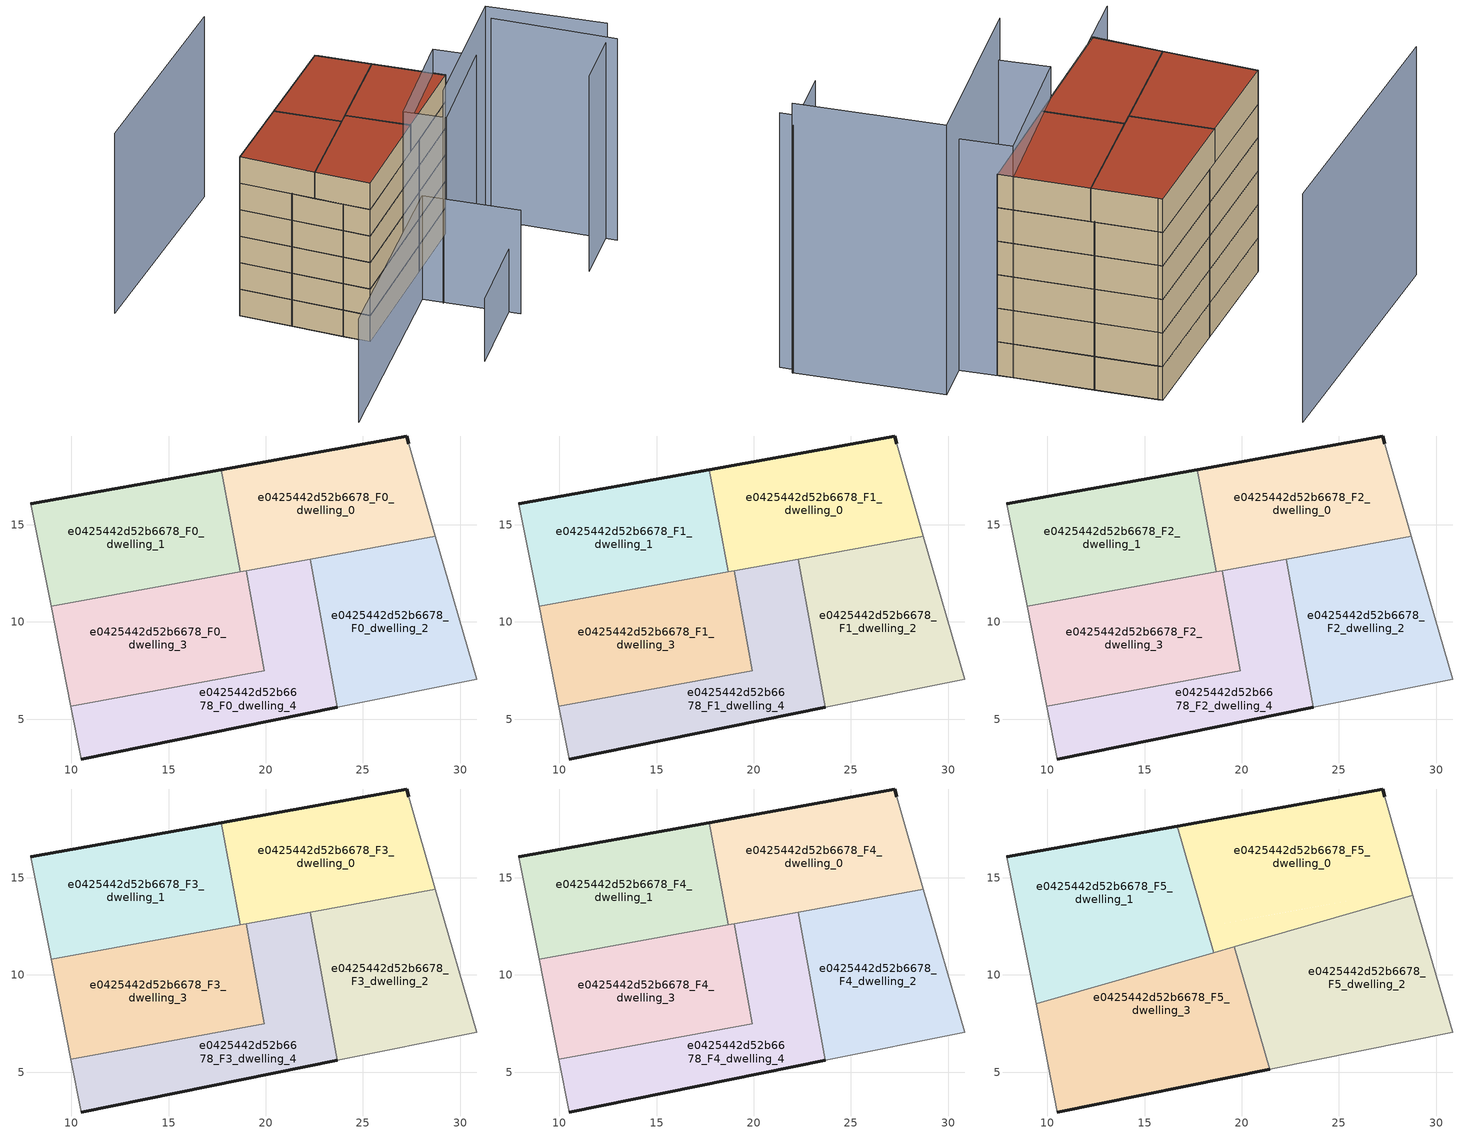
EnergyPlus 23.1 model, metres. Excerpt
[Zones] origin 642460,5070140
e0425442d52b6678_F0_dwelling_0
 floor ground (EU_floor_Construction): 28.72,14.39 27.34,19.16 27.24,19.56 17.72,17.83 18.68,12.57 z0
 wall outside (EU_wall_Construction): 17.72,17.83 27.24,19.56 27.34,19.16 z0:3
 wall to e0425442d52b6678_F0_dwelling_1 (EU_wall_Construction): 18.68,12.57 17.72,17.83 z0:3
 wall adiabatic (EU_wall_Construction): 27.34,19.16 28.72,14.39 z0:3
 wall to e0425442d52b6678_F0_dwelling_2 (EU_wall_Construction): 28.72,14.39 22.3,13.23 z0:3
 wall to e0425442d52b6678_F0_dwelling_4 (EU_wall_Construction): 22.3,13.23 18.99,12.63 z0:3
 wall to e0425442d52b6678_F0_dwelling_3 (EU_wall_Construction): 18.99,12.63 18.68,12.57 z0:3
e0425442d52b6678_F0_dwelling_1
 floor ground (EU_floor_Construction): 18.68,12.57 17.72,17.83 7.93,16.06 8.97,10.8 z0
 wall outside (EU_wall_Construction): 7.93,16.06 17.72,17.83 z0:3
 wall adiabatic (EU_wall_Construction): 8.97,10.8 7.93,16.06 z0:3
 wall to e0425442d52b6678_F0_dwelling_3 (EU_wall_Construction): 18.68,12.57 8.97,10.8 z0:3
e0425442d52b6678_F0_dwelling_2
 floor ground (EU_floor_Construction): 30.84,7.05 28.72,14.39 22.3,13.23 23.68,5.61 z0
 wall adiabatic (EU_wall_Construction): 28.72,14.39 30.84,7.05 23.68,5.61 z0:3
 wall to e0425442d52b6678_F0_dwelling_4 (EU_wall_Construction): 23.68,5.61 22.3,13.23 z0:3
e0425442d52b6678_F0_dwelling_3
 floor ground (EU_floor_Construction): 19.93,7.48 18.99,12.63 8.97,10.8 9.98,5.67 z0
 wall to e0425442d52b6678_F0_dwelling_4 (EU_wall_Construction): 18.99,12.63 19.93,7.48 9.98,5.67 z0:3
 wall adiabatic (EU_wall_Construction): 9.98,5.67 8.97,10.8 z0:3
e0425442d52b6678_F0_dwelling_4
 floor ground (EU_floor_Construction): 23.68,5.61 22.3,13.23 18.99,12.63 19.93,7.48 9.98,5.67 10.52,2.95 z0
 wall outside (EU_wall_Construction): 23.68,5.61 10.52,2.95 z0:3
 wall adiabatic (EU_wall_Construction): 10.52,2.95 9.98,5.67 z0:3
e0425442d52b6678_F1_dwelling_0
 floor to e0425442d52b6678_F0_dwelling_0 (EU_floor_Construction): 28.72,14.39 27.34,19.16 27.24,19.56 17.72,17.83 18.68,12.57 z3
 wall outside (EU_wall_Construction): 17.72,17.83 27.24,19.56 27.34,19.16 z3:6
 wall to e0425442d52b6678_F1_dwelling_1 (EU_wall_Construction): 18.68,12.57 17.72,17.83 z3:6
 wall adiabatic (EU_wall_Construction): 27.34,19.16 28.72,14.39 z3:6
 wall to e0425442d52b6678_F1_dwelling_2 (EU_wall_Construction): 28.72,14.39 22.3,13.23 z3:6
 wall to e0425442d52b6678_F1_dwelling_4 (EU_wall_Construction): 22.3,13.23 18.99,12.63 z3:6
 wall to e0425442d52b6678_F1_dwelling_3 (EU_wall_Construction): 18.99,12.63 18.68,12.57 z3:6
e0425442d52b6678_F1_dwelling_1
 floor to e0425442d52b6678_F0_dwelling_1 (EU_floor_Construction): 18.68,12.57 17.72,17.83 7.93,16.06 8.97,10.8 z3
 wall outside (EU_wall_Construction): 7.93,16.06 17.72,17.83 z3:6
 wall adiabatic (EU_wall_Construction): 8.97,10.8 7.93,16.06 z3:6
 wall to e0425442d52b6678_F1_dwelling_3 (EU_wall_Construction): 18.68,12.57 8.97,10.8 z3:6
e0425442d52b6678_F1_dwelling_2
 floor to e0425442d52b6678_F0_dwelling_2 (EU_floor_Construction): 30.84,7.05 28.72,14.39 22.3,13.23 23.68,5.61 z3
 wall adiabatic (EU_wall_Construction): 28.72,14.39 30.84,7.05 23.68,5.61 z3:6
 wall to e0425442d52b6678_F1_dwelling_4 (EU_wall_Construction): 23.68,5.61 22.3,13.23 z3:6
e0425442d52b6678_F1_dwelling_3
 floor to e0425442d52b6678_F0_dwelling_3 (EU_floor_Construction): 19.93,7.48 18.99,12.63 8.97,10.8 9.98,5.67 z3
 wall to e0425442d52b6678_F1_dwelling_4 (EU_wall_Construction): 18.99,12.63 19.93,7.48 9.98,5.67 z3:6
 wall adiabatic (EU_wall_Construction): 9.98,5.67 8.97,10.8 z3:6
e0425442d52b6678_F1_dwelling_4
 floor to e0425442d52b6678_F0_dwelling_4 (EU_floor_Construction): 23.68,5.61 22.3,13.23 18.99,12.63 19.93,7.48 9.98,5.67 10.52,2.95 z3
 wall outside (EU_wall_Construction): 23.68,5.61 10.52,2.95 z3:6
 wall adiabatic (EU_wall_Construction): 10.52,2.95 9.98,5.67 z3:6
e0425442d52b6678_F2_dwelling_0
 floor to e0425442d52b6678_F1_dwelling_0 (EU_floor_Construction): 28.72,14.39 27.34,19.16 27.24,19.56 17.72,17.83 18.68,12.57 z6
 wall outside (EU_wall_Construction): 17.72,17.83 27.24,19.56 27.34,19.16 z6:9
 wall to e0425442d52b6678_F2_dwelling_1 (EU_wall_Construction): 18.68,12.57 17.72,17.83 z6:9
 wall adiabatic (EU_wall_Construction): 27.34,19.16 28.72,14.39 z6:9
 wall to e0425442d52b6678_F2_dwelling_2 (EU_wall_Construction): 28.72,14.39 22.3,13.23 z6:9
 wall to e0425442d52b6678_F2_dwelling_4 (EU_wall_Construction): 22.3,13.23 18.99,12.63 z6:9
 wall to e0425442d52b6678_F2_dwelling_3 (EU_wall_Construction): 18.99,12.63 18.68,12.57 z6:9
e0425442d52b6678_F2_dwelling_1
 floor to e0425442d52b6678_F1_dwelling_1 (EU_floor_Construction): 18.68,12.57 17.72,17.83 7.93,16.06 8.97,10.8 z6
 wall outside (EU_wall_Construction): 7.93,16.06 17.72,17.83 z6:9
 wall adiabatic (EU_wall_Construction): 8.97,10.8 7.93,16.06 z6:9
 wall to e0425442d52b6678_F2_dwelling_3 (EU_wall_Construction): 18.68,12.57 8.97,10.8 z6:9
e0425442d52b6678_F2_dwelling_2
 floor to e0425442d52b6678_F1_dwelling_2 (EU_floor_Construction): 30.84,7.05 28.72,14.39 22.3,13.23 23.68,5.61 z6
 wall adiabatic (EU_wall_Construction): 28.72,14.39 30.84,7.05 23.68,5.61 z6:9
 wall to e0425442d52b6678_F2_dwelling_4 (EU_wall_Construction): 23.68,5.61 22.3,13.23 z6:9
e0425442d52b6678_F2_dwelling_3
 floor to e0425442d52b6678_F1_dwelling_3 (EU_floor_Construction): 19.93,7.48 18.99,12.63 8.97,10.8 9.98,5.67 z6
 wall to e0425442d52b6678_F2_dwelling_4 (EU_wall_Construction): 18.99,12.63 19.93,7.48 9.98,5.67 z6:9
 wall adiabatic (EU_wall_Construction): 9.98,5.67 8.97,10.8 z6:9
e0425442d52b6678_F2_dwelling_4
 floor to e0425442d52b6678_F1_dwelling_4 (EU_floor_Construction): 23.68,5.61 22.3,13.23 18.99,12.63 19.93,7.48 9.98,5.67 10.52,2.95 z6
 wall outside (EU_wall_Construction): 23.68,5.61 10.52,2.95 z6:9
 wall adiabatic (EU_wall_Construction): 10.52,2.95 9.98,5.67 z6:9
e0425442d52b6678_F3_dwelling_0
 floor to e0425442d52b6678_F2_dwelling_0 (EU_floor_Construction): 28.72,14.39 27.34,19.16 27.24,19.56 17.72,17.83 18.68,12.57 z9
 wall outside (EU_wall_Construction): 17.72,17.83 27.24,19.56 27.34,19.16 z9:12
 wall to e0425442d52b6678_F3_dwelling_1 (EU_wall_Construction): 18.68,12.57 17.72,17.83 z9:12
 wall adiabatic (EU_wall_Construction): 27.34,19.16 28.72,14.39 z9:12
 wall to e0425442d52b6678_F3_dwelling_2 (EU_wall_Construction): 28.72,14.39 22.3,13.23 z9:12
 wall to e0425442d52b6678_F3_dwelling_4 (EU_wall_Construction): 22.3,13.23 18.99,12.63 z9:12
 wall to e0425442d52b6678_F3_dwelling_3 (EU_wall_Construction): 18.99,12.63 18.68,12.57 z9:12
e0425442d52b6678_F3_dwelling_1
 floor to e0425442d52b6678_F2_dwelling_1 (EU_floor_Construction): 18.68,12.57 17.72,17.83 7.93,16.06 8.97,10.8 z9
 wall outside (EU_wall_Construction): 7.93,16.06 17.72,17.83 z9:12
 wall adiabatic (EU_wall_Construction): 8.97,10.8 7.93,16.06 z9:12
 wall to e0425442d52b6678_F3_dwelling_3 (EU_wall_Construction): 18.68,12.57 8.97,10.8 z9:12
e0425442d52b6678_F3_dwelling_2
 floor to e0425442d52b6678_F2_dwelling_2 (EU_floor_Construction): 30.84,7.05 28.72,14.39 22.3,13.23 23.68,5.61 z9
 wall adiabatic (EU_wall_Construction): 28.72,14.39 30.84,7.05 23.68,5.61 z9:12
 wall to e0425442d52b6678_F3_dwelling_4 (EU_wall_Construction): 23.68,5.61 22.3,13.23 z9:12
e0425442d52b6678_F3_dwelling_3
 floor to e0425442d52b6678_F2_dwelling_3 (EU_floor_Construction): 19.93,7.48 18.99,12.63 8.97,10.8 9.98,5.67 z9
 wall to e0425442d52b6678_F3_dwelling_4 (EU_wall_Construction): 18.99,12.63 19.93,7.48 9.98,5.67 z9:12
 wall adiabatic (EU_wall_Construction): 9.98,5.67 8.97,10.8 z9:12
e0425442d52b6678_F3_dwelling_4
 floor to e0425442d52b6678_F2_dwelling_4 (EU_floor_Construction): 23.68,5.61 22.3,13.23 18.99,12.63 19.93,7.48 9.98,5.67 10.52,2.95 z9
 wall outside (EU_wall_Construction): 23.68,5.61 10.52,2.95 z9:12
 wall adiabatic (EU_wall_Construction): 10.52,2.95 9.98,5.67 z9:12
e0425442d52b6678_F4_dwelling_0
 floor to e0425442d52b6678_F3_dwelling_0 (EU_floor_Construction): 28.72,14.39 27.34,19.16 27.24,19.56 17.72,17.83 18.68,12.57 z12
 wall outside (EU_wall_Construction): 17.72,17.83 27.24,19.56 27.34,19.16 z12:15
 wall to e0425442d52b6678_F4_dwelling_1 (EU_wall_Construction): 18.68,12.57 17.72,17.83 z12:15
 wall adiabatic (EU_wall_Construction): 27.34,19.16 28.72,14.39 z12:15
 wall to e0425442d52b6678_F4_dwelling_2 (EU_wall_Construction): 28.72,14.39 22.3,13.23 z12:15
 wall to e0425442d52b6678_F4_dwelling_4 (EU_wall_Construction): 22.3,13.23 18.99,12.63 z12:15
 wall to e0425442d52b6678_F4_dwelling_3 (EU_wall_Construction): 18.99,12.63 18.68,12.57 z12:15
e0425442d52b6678_F4_dwelling_1
 floor to e0425442d52b6678_F3_dwelling_1 (EU_floor_Construction): 18.68,12.57 17.72,17.83 7.93,16.06 8.97,10.8 z12
 wall outside (EU_wall_Construction): 7.93,16.06 17.72,17.83 z12:15
 wall adiabatic (EU_wall_Construction): 8.97,10.8 7.93,16.06 z12:15
 wall to e0425442d52b6678_F4_dwelling_3 (EU_wall_Construction): 18.68,12.57 8.97,10.8 z12:15
 ceiling adiabatic (EU_roof_Construction): 17.72,17.83 18.68,12.57 18.17,12.48 16.67,17.64 7.93,16.06 z15
e0425442d52b6678_F4_dwelling_2
 floor to e0425442d52b6678_F3_dwelling_2 (EU_floor_Construction): 30.84,7.05 28.72,14.39 22.3,13.23 23.68,5.61 z12
 wall adiabatic (EU_wall_Construction): 28.72,14.39 30.84,7.05 23.68,5.61 z12:15
 wall to e0425442d52b6678_F4_dwelling_4 (EU_wall_Construction): 23.68,5.61 22.3,13.23 z12:15
e0425442d52b6678_F4_dwelling_3
 floor to e0425442d52b6678_F3_dwelling_3 (EU_floor_Construction): 19.93,7.48 18.99,12.63 8.97,10.8 9.98,5.67 z12
 wall to e0425442d52b6678_F4_dwelling_4 (EU_wall_Construction): 18.99,12.63 19.93,7.48 9.98,5.67 z12:15
 wall adiabatic (EU_wall_Construction): 9.98,5.67 8.97,10.8 z12:15
e0425442d52b6678_F4_dwelling_4
 floor to e0425442d52b6678_F3_dwelling_4 (EU_floor_Construction): 23.68,5.61 22.3,13.23 18.99,12.63 19.93,7.48 9.98,5.67 10.52,2.95 z12
 wall outside (EU_wall_Construction): 23.68,5.61 10.52,2.95 z12:15
 wall adiabatic (EU_wall_Construction): 10.52,2.95 9.98,5.67 z12:15
e0425442d52b6678_F5_dwelling_0
 floor to e0425442d52b6678_F4_dwelling_0 (EU_floor_Construction): 28.72,14.39 27.34,19.16 27.24,19.56 17.72,17.83 18.68,12.57 z15
 floor to e0425442d52b6678_F4_dwelling_2 (EU_floor_Construction): 28.8,14.1 28.72,14.39 22.3,13.23 22.47,12.27 z15
 floor to e0425442d52b6678_F4_dwelling_4 (EU_floor_Construction): 22.47,12.27 22.3,13.23 18.99,12.63 19.23,11.34 z15
 floor to e0425442d52b6678_F4_dwelling_3 (EU_floor_Construction): 19.23,11.34 18.99,12.63 18.17,12.48 18.55,11.14 z15
 floor adiabatic (EU_floor_Construction): 27.24,19.56 16.67,17.64 18.36,11.82 18.17,12.48 18.99,12.63 18.68,12.57 17.72,17.83 z15
 wall outside (EU_wall_Construction): 16.67,17.64 27.24,19.56 27.34,19.16 z15:18
 wall adiabatic (EU_wall_Construction): 27.34,19.16 28.8,14.1 z15:18
 wall to e0425442d52b6678_F5_dwelling_1 (EU_wall_Construction): 18.55,11.14 16.67,17.64 z15:18
 wall to e0425442d52b6678_F5_dwelling_2 (EU_wall_Construction): 28.8,14.1 19.63,11.45 z15:18
 wall to e0425442d52b6678_F5_dwelling_3 (EU_wall_Construction): 19.63,11.45 18.55,11.14 z15:18
 roof outside (EU_roof_Construction): 27.34,19.16 28.8,14.1 18.55,11.14 16.67,17.64 27.24,19.56 z18
e0425442d52b6678_F5_dwelling_1
 floor to e0425442d52b6678_F4_dwelling_1 (EU_floor_Construction): 18.17,12.48 16.67,17.64 7.93,16.06 8.97,10.8 z15
 floor to e0425442d52b6678_F4_dwelling_3 (EU_floor_Construction): 18.55,11.14 18.17,12.48 8.97,10.8 9.42,8.51 z15
 wall outside (EU_wall_Construction): 7.93,16.06 16.67,17.64 z15:18
 wall adiabatic (EU_wall_Construction): 9.42,8.51 7.93,16.06 z15:18
 wall to e0425442d52b6678_F5_dwelling_3 (EU_wall_Construction): 18.55,11.14 9.42,8.51 z15:18
 roof outside (EU_roof_Construction): 16.67,17.64 18.55,11.14 9.42,8.51 7.93,16.06 z18
e0425442d52b6678_F5_dwelling_2
 floor to e0425442d52b6678_F4_dwelling_2 (EU_floor_Construction): 30.84,7.05 28.8,14.1 22.47,12.27 23.68,5.61 z15
 floor to e0425442d52b6678_F4_dwelling_4 (EU_floor_Construction): 23.68,5.61 22.47,12.27 19.63,11.45 21.45,5.15 z15
 wall adiabatic (EU_wall_Construction): 28.8,14.1 30.84,7.05 21.45,5.15 z15:18
 wall to e0425442d52b6678_F5_dwelling_3 (EU_wall_Construction): 21.45,5.15 19.63,11.45 z15:18
 roof outside (EU_roof_Construction): 28.8,14.1 30.84,7.05 21.45,5.15 19.63,11.45 z18
e0425442d52b6678_F5_dwelling_3
 floor to e0425442d52b6678_F4_dwelling_3 (EU_floor_Construction): 19.93,7.48 19.23,11.34 9.42,8.51 9.98,5.67 z15
 floor to e0425442d52b6678_F4_dwelling_4 (EU_floor_Construction): 21.45,5.15 19.63,11.45 19.23,11.34 19.93,7.48 9.98,5.67 10.52,2.95 z15
 wall outside (EU_wall_Construction): 21.45,5.15 10.52,2.95 z15:18
 wall adiabatic (EU_wall_Construction): 10.52,2.95 9.42,8.51 z15:18
 roof outside (EU_roof_Construction): 19.63,11.45 21.45,5.15 10.52,2.95 9.42,8.51 z18
shading: 13.39,-8.2 22.1,-5.48 z0:7.1; 32.39,-8.17 38.69,-6.25 z0:22.1; -2.24,-3.69 19.69,2.75 / 19.69,2.75 22.45,-6.61 z0:11.7; 20.16,0.67 35.14,5.25 / 35.14,5.25 38.67,-6.32 z0:24.1; 38.55,-7.52 35.3,4.67 z0:22.8; 31.76,4.15 20.73,0.65 / 20.73,0.65 19.43,4.75 / 19.43,4.75 30.46,8.25 / 30.46,8.25 31.76,4.15 z0:20.7; 24.24,30.17 2.03,26.47 z0:20.4
[Building]
EU S2 Campaign: North Axis=0; Terrain=City; Solar Distribution=FullExterior
[Site:Location]
Lyon-Bron: Latitude=45.75; Longitude=5; Time Zone=1; Elevation=198
[SizingPeriod:WeatherFileDays]
AnnualSizingPeriod: Begin Month=1; Begin Day of Month=1; End Month=12; End Day of Month=31; Day of Week for Start Day=Monday; Use Weather File Daylight Saving Period=No; Use Weather File Rain and Snow Indicators=No
[MATERIAL]
EU_InternalMass_Material: Roughness=MediumRough; Thickness=0.1; Conductivity=1; Density=1800; Specific Heat=900; Thermal Absorptance=0.9; Solar Absorptance=0.7; Visible Absorptance=0.7
[MATERIAL:NOMASS] Roughness=MediumRough; Thermal Absorptance=0.9; Solar Absorptance=0.7; Visible Absorptance=0.7
Name | Thermal Resistance
EU_wall_NoMass | 0.776494
EU_roof_NoMass | 0.486893
EU_floor_NoMass | 0.421597
[CONSTRUCTION]
EU_wall_Construction: EU_wall_NoMass
EU_roof_Construction: EU_roof_NoMass
EU_floor_Construction: EU_floor_NoMass
EU_InternalMass_Construction: EU_InternalMass_Material
[ZONE] Type=1; Multiplier=1; Ceiling Height=autocalculate; Floor Area=autocalculate; Part of Total Floor Area=Yes
Name | Volume
e0425442d52b6678_F0_dwelling_0; e0425442d52b6678_F1_dwelling_0; e0425442d52b6678_F2_dwelling_0; e0425442d52b6678_F3_dwelling_0; e0425442d52b6678_F4_dwelling_0 | 159.294
e0425442d52b6678_F5_dwelling_0 | 199.129
e0425442d52b6678_F0_dwelling_1; e0425442d52b6678_F1_dwelling_1; e0425442d52b6678_F2_dwelling_1; e0425442d52b6678_F3_dwelling_1; e0425442d52b6678_F4_dwelling_1; e0425442d52b6678_F0_dwelling_3; e0425442d52b6678_F1_dwelling_3; e0425442d52b6678_F2_dwelling_3; e0425442d52b6678_F3_dwelling_3; e0425442d52b6678_F4_dwelling_3 | 159.292
e0425442d52b6678_F5_dwelling_1 | 199.132
e0425442d52b6678_F0_dwelling_2; e0425442d52b6678_F1_dwelling_2; e0425442d52b6678_F2_dwelling_2; e0425442d52b6678_F3_dwelling_2; e0425442d52b6678_F4_dwelling_2 | 159.312
e0425442d52b6678_F5_dwelling_2 | 199.117
e0425442d52b6678_F5_dwelling_3 | 199.13
e0425442d52b6678_F0_dwelling_4; e0425442d52b6678_F1_dwelling_4; e0425442d52b6678_F2_dwelling_4; e0425442d52b6678_F3_dwelling_4; e0425442d52b6678_F4_dwelling_4 | 159.309
[INTERNALMASS] Construction=EU_InternalMass_Construction
Name | Zone or ZoneList | Surface Area
e0425442d52b6678_F0_dwelling_0_EU_InternalMass | e0425442d52b6678_F0_dwelling_0 | 53.0976
e0425442d52b6678_F0_dwelling_1_EU_InternalMass | e0425442d52b6678_F0_dwelling_1 | 53.0964
e0425442d52b6678_F0_dwelling_2_EU_InternalMass | e0425442d52b6678_F0_dwelling_2 | 53.1038
e0425442d52b6678_F0_dwelling_3_EU_InternalMass | e0425442d52b6678_F0_dwelling_3 | 53.0978
e0425442d52b6678_F0_dwelling_4_EU_InternalMass | e0425442d52b6678_F0_dwelling_4 | 53.1036
e0425442d52b6678_F1_dwelling_0_EU_InternalMass | e0425442d52b6678_F1_dwelling_0 | 53.0976
e0425442d52b6678_F1_dwelling_1_EU_InternalMass | e0425442d52b6678_F1_dwelling_1 | 53.0964
e0425442d52b6678_F1_dwelling_2_EU_InternalMass | e0425442d52b6678_F1_dwelling_2 | 53.1038
e0425442d52b6678_F1_dwelling_3_EU_InternalMass | e0425442d52b6678_F1_dwelling_3 | 53.0978
e0425442d52b6678_F1_dwelling_4_EU_InternalMass | e0425442d52b6678_F1_dwelling_4 | 53.1036
e0425442d52b6678_F2_dwelling_0_EU_InternalMass | e0425442d52b6678_F2_dwelling_0 | 53.0976
e0425442d52b6678_F2_dwelling_1_EU_InternalMass | e0425442d52b6678_F2_dwelling_1 | 53.0964
e0425442d52b6678_F2_dwelling_2_EU_InternalMass | e0425442d52b6678_F2_dwelling_2 | 53.1038
e0425442d52b6678_F2_dwelling_3_EU_InternalMass | e0425442d52b6678_F2_dwelling_3 | 53.0978
e0425442d52b6678_F2_dwelling_4_EU_InternalMass | e0425442d52b6678_F2_dwelling_4 | 53.1036
e0425442d52b6678_F3_dwelling_0_EU_InternalMass | e0425442d52b6678_F3_dwelling_0 | 53.0976
e0425442d52b6678_F3_dwelling_1_EU_InternalMass | e0425442d52b6678_F3_dwelling_1 | 53.0964
e0425442d52b6678_F3_dwelling_2_EU_InternalMass | e0425442d52b6678_F3_dwelling_2 | 53.1038
e0425442d52b6678_F3_dwelling_3_EU_InternalMass | e0425442d52b6678_F3_dwelling_3 | 53.0978
e0425442d52b6678_F3_dwelling_4_EU_InternalMass | e0425442d52b6678_F3_dwelling_4 | 53.1036
e0425442d52b6678_F4_dwelling_0_EU_InternalMass | e0425442d52b6678_F4_dwelling_0 | 53.0976
e0425442d52b6678_F4_dwelling_1_EU_InternalMass | e0425442d52b6678_F4_dwelling_1 | 53.0964
e0425442d52b6678_F4_dwelling_2_EU_InternalMass | e0425442d52b6678_F4_dwelling_2 | 53.1038
e0425442d52b6678_F4_dwelling_3_EU_InternalMass | e0425442d52b6678_F4_dwelling_3 | 53.0978
e0425442d52b6678_F4_dwelling_4_EU_InternalMass | e0425442d52b6678_F4_dwelling_4 | 53.1036
e0425442d52b6678_F5_dwelling_0_EU_InternalMass | e0425442d52b6678_F5_dwelling_0 | 66.3766
e0425442d52b6678_F5_dwelling_1_EU_InternalMass | e0425442d52b6678_F5_dwelling_1 | 66.377
e0425442d52b6678_F5_dwelling_2_EU_InternalMass | e0425442d52b6678_F5_dwelling_2 | 66.372
e0425442d52b6678_F5_dwelling_3_EU_InternalMass | e0425442d52b6678_F5_dwelling_3 | 66.377
[OTHEREQUIPMENT] Fuel Type=Electricity; Design Level Calculation Method=Watts/Area; Power per Zone Floor Area=1; Fraction Latent=0; Fraction Radiant=0; Fraction Lost=0; Carbon Dioxide Generation Rate=0; EndUse Subcategory=EU_Step8_InternalGains
Name | Zone or ZoneList or Space or SpaceList | Schedule
EU_Step8_InternalGain_e0425442d52b6678_F0_dwelling_0_f000 | e0425442d52b6678_F0_dwelling_0 | EU_Step8_GainSchedule_e0425442d52b6678_F0_dwelling_0_f000
EU_Step8_InternalGain_e0425442d52b6678_F0_dwelling_1_f000 | e0425442d52b6678_F0_dwelling_1 | EU_Step8_GainSchedule_e0425442d52b6678_F0_dwelling_1_f000
EU_Step8_InternalGain_e0425442d52b6678_F0_dwelling_2_f000 | e0425442d52b6678_F0_dwelling_2 | EU_Step8_GainSchedule_e0425442d52b6678_F0_dwelling_2_f000
EU_Step8_InternalGain_e0425442d52b6678_F0_dwelling_3_f000 | e0425442d52b6678_F0_dwelling_3 | EU_Step8_GainSchedule_e0425442d52b6678_F0_dwelling_3_f000
EU_Step8_InternalGain_e0425442d52b6678_F0_dwelling_4_f000 | e0425442d52b6678_F0_dwelling_4 | EU_Step8_GainSchedule_e0425442d52b6678_F0_dwelling_4_f000
EU_Step8_InternalGain_e0425442d52b6678_F1_dwelling_0_f000 | e0425442d52b6678_F1_dwelling_0 | EU_Step8_GainSchedule_e0425442d52b6678_F1_dwelling_0_f000
EU_Step8_InternalGain_e0425442d52b6678_F1_dwelling_1_f000 | e0425442d52b6678_F1_dwelling_1 | EU_Step8_GainSchedule_e0425442d52b6678_F1_dwelling_1_f000
EU_Step8_InternalGain_e0425442d52b6678_F1_dwelling_2_f000 | e0425442d52b6678_F1_dwelling_2 | EU_Step8_GainSchedule_e0425442d52b6678_F1_dwelling_2_f000
EU_Step8_InternalGain_e0425442d52b6678_F1_dwelling_3_f000 | e0425442d52b6678_F1_dwelling_3 | EU_Step8_GainSchedule_e0425442d52b6678_F1_dwelling_3_f000
EU_Step8_InternalGain_e0425442d52b6678_F1_dwelling_4_f000 | e0425442d52b6678_F1_dwelling_4 | EU_Step8_GainSchedule_e0425442d52b6678_F1_dwelling_4_f000
EU_Step8_InternalGain_e0425442d52b6678_F2_dwelling_0_f000 | e0425442d52b6678_F2_dwelling_0 | EU_Step8_GainSchedule_e0425442d52b6678_F2_dwelling_0_f000
EU_Step8_InternalGain_e0425442d52b6678_F2_dwelling_1_f000 | e0425442d52b6678_F2_dwelling_1 | EU_Step8_GainSchedule_e0425442d52b6678_F2_dwelling_1_f000
EU_Step8_InternalGain_e0425442d52b6678_F2_dwelling_2_f000 | e0425442d52b6678_F2_dwelling_2 | EU_Step8_GainSchedule_e0425442d52b6678_F2_dwelling_2_f000
EU_Step8_InternalGain_e0425442d52b6678_F2_dwelling_3_f000 | e0425442d52b6678_F2_dwelling_3 | EU_Step8_GainSchedule_e0425442d52b6678_F2_dwelling_3_f000
EU_Step8_InternalGain_e0425442d52b6678_F2_dwelling_4_f000 | e0425442d52b6678_F2_dwelling_4 | EU_Step8_GainSchedule_e0425442d52b6678_F2_dwelling_4_f000
EU_Step8_InternalGain_e0425442d52b6678_F3_dwelling_0_f000 | e0425442d52b6678_F3_dwelling_0 | EU_Step8_GainSchedule_e0425442d52b6678_F3_dwelling_0_f000
EU_Step8_InternalGain_e0425442d52b6678_F3_dwelling_1_f000 | e0425442d52b6678_F3_dwelling_1 | EU_Step8_GainSchedule_e0425442d52b6678_F3_dwelling_1_f000
EU_Step8_InternalGain_e0425442d52b6678_F3_dwelling_2_f000 | e0425442d52b6678_F3_dwelling_2 | EU_Step8_GainSchedule_e0425442d52b6678_F3_dwelling_2_f000
EU_Step8_InternalGain_e0425442d52b6678_F3_dwelling_3_f000 | e0425442d52b6678_F3_dwelling_3 | EU_Step8_GainSchedule_e0425442d52b6678_F3_dwelling_3_f000
EU_Step8_InternalGain_e0425442d52b6678_F3_dwelling_4_f000 | e0425442d52b6678_F3_dwelling_4 | EU_Step8_GainSchedule_e0425442d52b6678_F3_dwelling_4_f000
EU_Step8_InternalGain_e0425442d52b6678_F4_dwelling_0_f000 | e0425442d52b6678_F4_dwelling_0 | EU_Step8_GainSchedule_e0425442d52b6678_F4_dwelling_0_f000
EU_Step8_InternalGain_e0425442d52b6678_F4_dwelling_1_f000 | e0425442d52b6678_F4_dwelling_1 | EU_Step8_GainSchedule_e0425442d52b6678_F4_dwelling_1_f000
EU_Step8_InternalGain_e0425442d52b6678_F4_dwelling_2_f000 | e0425442d52b6678_F4_dwelling_2 | EU_Step8_GainSchedule_e0425442d52b6678_F4_dwelling_2_f000
EU_Step8_InternalGain_e0425442d52b6678_F4_dwelling_3_f000 | e0425442d52b6678_F4_dwelling_3 | EU_Step8_GainSchedule_e0425442d52b6678_F4_dwelling_3_f000
EU_Step8_InternalGain_e0425442d52b6678_F4_dwelling_4_f000 | e0425442d52b6678_F4_dwelling_4 | EU_Step8_GainSchedule_e0425442d52b6678_F4_dwelling_4_f000
EU_Step8_InternalGain_e0425442d52b6678_F5_dwelling_0_f000 | e0425442d52b6678_F5_dwelling_0 | EU_Step8_GainSchedule_e0425442d52b6678_F5_dwelling_0_f000
EU_Step8_InternalGain_e0425442d52b6678_F5_dwelling_1_f000 | e0425442d52b6678_F5_dwelling_1 | EU_Step8_GainSchedule_e0425442d52b6678_F5_dwelling_1_f000
EU_Step8_InternalGain_e0425442d52b6678_F5_dwelling_2_f000 | e0425442d52b6678_F5_dwelling_2 | EU_Step8_GainSchedule_e0425442d52b6678_F5_dwelling_2_f000
EU_Step8_InternalGain_e0425442d52b6678_F5_dwelling_3_f000 | e0425442d52b6678_F5_dwelling_3 | EU_Step8_GainSchedule_e0425442d52b6678_F5_dwelling_3_f000
[ZONEVENTILATION:DESIGNFLOWRATE] Schedule=EU_AlwaysOn; Design Flow Rate Calculation Method=AirChanges/Hour; Air Changes per Hour=0.693814; Ventilation Type=Natural; Fan Pressure Rise=0; Fan Total Efficiency=1; Constant Term Coefficient=1; Temperature Term Coefficient=0; Velocity Term Coefficient=0; Velocity Squared Term Coefficient=0; Minimum Indoor Temperature=-100; Maximum Indoor Temperature=100; Delta Temperature=-100; Minimum Outdoor Temperature=-100; Maximum Outdoor Temperature=100; Maximum Wind Speed=40
Name | Zone or ZoneList or Space or SpaceList
EU_ConstantAir_e0425442d52b6678_F0_dwelling_0 | e0425442d52b6678_F0_dwelling_0
EU_ConstantAir_e0425442d52b6678_F0_dwelling_1 | e0425442d52b6678_F0_dwelling_1
EU_ConstantAir_e0425442d52b6678_F0_dwelling_2 | e0425442d52b6678_F0_dwelling_2
EU_ConstantAir_e0425442d52b6678_F0_dwelling_3 | e0425442d52b6678_F0_dwelling_3
EU_ConstantAir_e0425442d52b6678_F0_dwelling_4 | e0425442d52b6678_F0_dwelling_4
EU_ConstantAir_e0425442d52b6678_F1_dwelling_0 | e0425442d52b6678_F1_dwelling_0
EU_ConstantAir_e0425442d52b6678_F1_dwelling_1 | e0425442d52b6678_F1_dwelling_1
EU_ConstantAir_e0425442d52b6678_F1_dwelling_2 | e0425442d52b6678_F1_dwelling_2
EU_ConstantAir_e0425442d52b6678_F1_dwelling_3 | e0425442d52b6678_F1_dwelling_3
EU_ConstantAir_e0425442d52b6678_F1_dwelling_4 | e0425442d52b6678_F1_dwelling_4
EU_ConstantAir_e0425442d52b6678_F2_dwelling_0 | e0425442d52b6678_F2_dwelling_0
EU_ConstantAir_e0425442d52b6678_F2_dwelling_1 | e0425442d52b6678_F2_dwelling_1
EU_ConstantAir_e0425442d52b6678_F2_dwelling_2 | e0425442d52b6678_F2_dwelling_2
EU_ConstantAir_e0425442d52b6678_F2_dwelling_3 | e0425442d52b6678_F2_dwelling_3
EU_ConstantAir_e0425442d52b6678_F2_dwelling_4 | e0425442d52b6678_F2_dwelling_4
EU_ConstantAir_e0425442d52b6678_F3_dwelling_0 | e0425442d52b6678_F3_dwelling_0
EU_ConstantAir_e0425442d52b6678_F3_dwelling_1 | e0425442d52b6678_F3_dwelling_1
EU_ConstantAir_e0425442d52b6678_F3_dwelling_2 | e0425442d52b6678_F3_dwelling_2
EU_ConstantAir_e0425442d52b6678_F3_dwelling_3 | e0425442d52b6678_F3_dwelling_3
EU_ConstantAir_e0425442d52b6678_F3_dwelling_4 | e0425442d52b6678_F3_dwelling_4
EU_ConstantAir_e0425442d52b6678_F4_dwelling_0 | e0425442d52b6678_F4_dwelling_0
EU_ConstantAir_e0425442d52b6678_F4_dwelling_1 | e0425442d52b6678_F4_dwelling_1
EU_ConstantAir_e0425442d52b6678_F4_dwelling_2 | e0425442d52b6678_F4_dwelling_2
EU_ConstantAir_e0425442d52b6678_F4_dwelling_3 | e0425442d52b6678_F4_dwelling_3
EU_ConstantAir_e0425442d52b6678_F4_dwelling_4 | e0425442d52b6678_F4_dwelling_4
EU_ConstantAir_e0425442d52b6678_F5_dwelling_0 | e0425442d52b6678_F5_dwelling_0
EU_ConstantAir_e0425442d52b6678_F5_dwelling_1 | e0425442d52b6678_F5_dwelling_1
EU_ConstantAir_e0425442d52b6678_F5_dwelling_2 | e0425442d52b6678_F5_dwelling_2
EU_ConstantAir_e0425442d52b6678_F5_dwelling_3 | e0425442d52b6678_F5_dwelling_3
[HVACTEMPLATE:THERMOSTAT] Constant Heating Setpoint=20; Constant Cooling Setpoint=50
EU_HeatOnly_e0425442d52b6678_F0_dwelling_0; EU_HeatOnly_e0425442d52b6678_F0_dwelling_1; EU_HeatOnly_e0425442d52b6678_F0_dwelling_2; EU_HeatOnly_e0425442d52b6678_F0_dwelling_3; EU_HeatOnly_e0425442d52b6678_F0_dwelling_4; EU_HeatOnly_e0425442d52b6678_F1_dwelling_0; EU_HeatOnly_e0425442d52b6678_F1_dwelling_1; EU_HeatOnly_e0425442d52b6678_F1_dwelling_2; EU_HeatOnly_e0425442d52b6678_F1_dwelling_3; EU_HeatOnly_e0425442d52b6678_F1_dwelling_4; EU_HeatOnly_e0425442d52b6678_F2_dwelling_0; EU_HeatOnly_e0425442d52b6678_F2_dwelling_1; EU_HeatOnly_e0425442d52b6678_F2_dwelling_2; EU_HeatOnly_e0425442d52b6678_F2_dwelling_3; EU_HeatOnly_e0425442d52b6678_F2_dwelling_4; EU_HeatOnly_e0425442d52b6678_F3_dwelling_0; EU_HeatOnly_e0425442d52b6678_F3_dwelling_1; EU_HeatOnly_e0425442d52b6678_F3_dwelling_2; EU_HeatOnly_e0425442d52b6678_F3_dwelling_3; EU_HeatOnly_e0425442d52b6678_F3_dwelling_4; EU_HeatOnly_e0425442d52b6678_F4_dwelling_0; EU_HeatOnly_e0425442d52b6678_F4_dwelling_1; EU_HeatOnly_e0425442d52b6678_F4_dwelling_2; EU_HeatOnly_e0425442d52b6678_F4_dwelling_3; EU_HeatOnly_e0425442d52b6678_F4_dwelling_4; EU_HeatOnly_e0425442d52b6678_F5_dwelling_0; EU_HeatOnly_e0425442d52b6678_F5_dwelling_1; EU_HeatOnly_e0425442d52b6678_F5_dwelling_2; EU_HeatOnly_e0425442d52b6678_F5_dwelling_3
[HVACTEMPLATE:ZONE:IDEALLOADSAIRSYSTEM] System Availability Schedule=EU_AlwaysOn; Maximum Heating Supply Air Temperature=50; Minimum Cooling Supply Air Temperature=13; Maximum Heating Supply Air Humidity Ratio=0.0156; Minimum Cooling Supply Air Humidity Ratio=0.0077; Heating Limit=NoLimit; Cooling Limit=NoLimit; Heating Availability Schedule=EU_AlwaysOn; Cooling Availability Schedule=EU_CoolingOff; Dehumidification Control Type=ConstantSensibleHeatRatio; Cooling Sensible Heat Ratio=0.7; Dehumidification Setpoint=60; Humidification Control Type=None; Humidification Setpoint=30; Outdoor Air Method=None; Outdoor Air Flow Rate per Person=0.00944; Outdoor Air Flow Rate per Zone Floor Area=0; Outdoor Air Flow Rate per Zone=0; Demand Controlled Ventilation Type=None; Outdoor Air Economizer Type=NoEconomizer; Heat Recovery Type=None; Sensible Heat Recovery Effectiveness=0.7; Latent Heat Recovery Effectiveness=0.65
Name | Template Thermostat
e0425442d52b6678_F0_dwelling_0 | EU_HeatOnly_e0425442d52b6678_F0_dwelling_0
e0425442d52b6678_F0_dwelling_1 | EU_HeatOnly_e0425442d52b6678_F0_dwelling_1
e0425442d52b6678_F0_dwelling_2 | EU_HeatOnly_e0425442d52b6678_F0_dwelling_2
e0425442d52b6678_F0_dwelling_3 | EU_HeatOnly_e0425442d52b6678_F0_dwelling_3
e0425442d52b6678_F0_dwelling_4 | EU_HeatOnly_e0425442d52b6678_F0_dwelling_4
e0425442d52b6678_F1_dwelling_0 | EU_HeatOnly_e0425442d52b6678_F1_dwelling_0
e0425442d52b6678_F1_dwelling_1 | EU_HeatOnly_e0425442d52b6678_F1_dwelling_1
e0425442d52b6678_F1_dwelling_2 | EU_HeatOnly_e0425442d52b6678_F1_dwelling_2
e0425442d52b6678_F1_dwelling_3 | EU_HeatOnly_e0425442d52b6678_F1_dwelling_3
e0425442d52b6678_F1_dwelling_4 | EU_HeatOnly_e0425442d52b6678_F1_dwelling_4
e0425442d52b6678_F2_dwelling_0 | EU_HeatOnly_e0425442d52b6678_F2_dwelling_0
e0425442d52b6678_F2_dwelling_1 | EU_HeatOnly_e0425442d52b6678_F2_dwelling_1
e0425442d52b6678_F2_dwelling_2 | EU_HeatOnly_e0425442d52b6678_F2_dwelling_2
e0425442d52b6678_F2_dwelling_3 | EU_HeatOnly_e0425442d52b6678_F2_dwelling_3
e0425442d52b6678_F2_dwelling_4 | EU_HeatOnly_e0425442d52b6678_F2_dwelling_4
e0425442d52b6678_F3_dwelling_0 | EU_HeatOnly_e0425442d52b6678_F3_dwelling_0
e0425442d52b6678_F3_dwelling_1 | EU_HeatOnly_e0425442d52b6678_F3_dwelling_1
e0425442d52b6678_F3_dwelling_2 | EU_HeatOnly_e0425442d52b6678_F3_dwelling_2
e0425442d52b6678_F3_dwelling_3 | EU_HeatOnly_e0425442d52b6678_F3_dwelling_3
e0425442d52b6678_F3_dwelling_4 | EU_HeatOnly_e0425442d52b6678_F3_dwelling_4
e0425442d52b6678_F4_dwelling_0 | EU_HeatOnly_e0425442d52b6678_F4_dwelling_0
e0425442d52b6678_F4_dwelling_1 | EU_HeatOnly_e0425442d52b6678_F4_dwelling_1
e0425442d52b6678_F4_dwelling_2 | EU_HeatOnly_e0425442d52b6678_F4_dwelling_2
e0425442d52b6678_F4_dwelling_3 | EU_HeatOnly_e0425442d52b6678_F4_dwelling_3
e0425442d52b6678_F4_dwelling_4 | EU_HeatOnly_e0425442d52b6678_F4_dwelling_4
e0425442d52b6678_F5_dwelling_0 | EU_HeatOnly_e0425442d52b6678_F5_dwelling_0
e0425442d52b6678_F5_dwelling_1 | EU_HeatOnly_e0425442d52b6678_F5_dwelling_1
e0425442d52b6678_F5_dwelling_2 | EU_HeatOnly_e0425442d52b6678_F5_dwelling_2
e0425442d52b6678_F5_dwelling_3 | EU_HeatOnly_e0425442d52b6678_F5_dwelling_3
[SIZING:ZONE] Zone Cooling Design Supply Air Temperature Input Method=SupplyAirTemperature; Zone Cooling Design Supply Air Temperature=13; Zone Heating Design Supply Air Temperature Input Method=SupplyAirTemperature; Zone Heating Design Supply Air Temperature=50; Zone Cooling Design Supply Air Humidity Ratio=0.008; Zone Heating Design Supply Air Humidity Ratio=0.008; Cooling Design Air Flow Method=DesignDay; Cooling Design Air Flow Rate=0; Cooling Minimum Air Flow per Zone Floor Area=0.000762; Cooling Minimum Air Flow=0; Cooling Minimum Air Flow Fraction=0.2; Heating Design Air Flow Method=DesignDay; Heating Design Air Flow Rate=0; Heating Maximum Air Flow per Zone Floor Area=0.002032; Heating Maximum Air Flow=0.141576; Heating Maximum Air Flow Fraction=0.3; Account for Dedicated Outdoor Air System=No; Dedicated Outdoor Air System Control Strategy=NeutralSupplyAir; Dedicated Outdoor Air Low Setpoint Temperature for Design=autosize; Dedicated Outdoor Air High Setpoint Temperature for Design=autosize; Zone Load Sizing Method=Sensible Load Only No Latent Load; Zone Latent Cooling Design Supply Air Humidity Ratio Input Method=HumidityRatioDifference; Zone Cooling Design Supply Air Humidity Ratio Difference=0.005; Zone Latent Heating Design Supply Air Humidity Ratio Input Method=HumidityRatioDifference; Zone Humidification Design Supply Air Humidity Ratio Difference=0.005
e0425442d52b6678_F0_dwelling_0; e0425442d52b6678_F0_dwelling_1; e0425442d52b6678_F0_dwelling_2; e0425442d52b6678_F0_dwelling_3; e0425442d52b6678_F0_dwelling_4; e0425442d52b6678_F1_dwelling_0; e0425442d52b6678_F1_dwelling_1; e0425442d52b6678_F1_dwelling_2; e0425442d52b6678_F1_dwelling_3; e0425442d52b6678_F1_dwelling_4; e0425442d52b6678_F2_dwelling_0; e0425442d52b6678_F2_dwelling_1; e0425442d52b6678_F2_dwelling_2; e0425442d52b6678_F2_dwelling_3; e0425442d52b6678_F2_dwelling_4; e0425442d52b6678_F3_dwelling_0; e0425442d52b6678_F3_dwelling_1; e0425442d52b6678_F3_dwelling_2; e0425442d52b6678_F3_dwelling_3; e0425442d52b6678_F3_dwelling_4; e0425442d52b6678_F4_dwelling_0; e0425442d52b6678_F4_dwelling_1; e0425442d52b6678_F4_dwelling_2; e0425442d52b6678_F4_dwelling_3; e0425442d52b6678_F4_dwelling_4; e0425442d52b6678_F5_dwelling_0; e0425442d52b6678_F5_dwelling_1; e0425442d52b6678_F5_dwelling_2; e0425442d52b6678_F5_dwelling_3
[SCHEDULE:CONSTANT]
Name | Hourly Value
EU_AlwaysOn | 1
EU_CoolingOff | 0
[SCHEDULE:FILE] Column Number=1; Rows to Skip at Top=0; Number of Hours of Data=8760; Column Separator=Comma; Interpolate to Timestep=No; Minutes per Item=60; Adjust Schedule for Daylight Savings=Yes
Name | File
EU_Step8_GainSchedule_e0425442d52b6678_F0_dwelling_0_f000 | ../../schedules/e0425442d52b6678/e0425442d52b6678_F0_dwelling_0_f000_gain.csv
EU_Step8_GainSchedule_e0425442d52b6678_F0_dwelling_1_f000 | ../../schedules/e0425442d52b6678/e0425442d52b6678_F0_dwelling_1_f000_gain.csv
EU_Step8_GainSchedule_e0425442d52b6678_F0_dwelling_2_f000 | ../../schedules/e0425442d52b6678/e0425442d52b6678_F0_dwelling_2_f000_gain.csv
EU_Step8_GainSchedule_e0425442d52b6678_F0_dwelling_3_f000 | ../../schedules/e0425442d52b6678/e0425442d52b6678_F0_dwelling_3_f000_gain.csv
EU_Step8_GainSchedule_e0425442d52b6678_F0_dwelling_4_f000 | ../../schedules/e0425442d52b6678/e0425442d52b6678_F0_dwelling_4_f000_gain.csv
EU_Step8_GainSchedule_e0425442d52b6678_F1_dwelling_0_f000 | ../../schedules/e0425442d52b6678/e0425442d52b6678_F1_dwelling_0_f000_gain.csv
EU_Step8_GainSchedule_e0425442d52b6678_F1_dwelling_1_f000 | ../../schedules/e0425442d52b6678/e0425442d52b6678_F1_dwelling_1_f000_gain.csv
EU_Step8_GainSchedule_e0425442d52b6678_F1_dwelling_2_f000 | ../../schedules/e0425442d52b6678/e0425442d52b6678_F1_dwelling_2_f000_gain.csv
EU_Step8_GainSchedule_e0425442d52b6678_F1_dwelling_3_f000 | ../../schedules/e0425442d52b6678/e0425442d52b6678_F1_dwelling_3_f000_gain.csv
EU_Step8_GainSchedule_e0425442d52b6678_F1_dwelling_4_f000 | ../../schedules/e0425442d52b6678/e0425442d52b6678_F1_dwelling_4_f000_gain.csv
EU_Step8_GainSchedule_e0425442d52b6678_F2_dwelling_0_f000 | ../../schedules/e0425442d52b6678/e0425442d52b6678_F2_dwelling_0_f000_gain.csv
EU_Step8_GainSchedule_e0425442d52b6678_F2_dwelling_1_f000 | ../../schedules/e0425442d52b6678/e0425442d52b6678_F2_dwelling_1_f000_gain.csv
EU_Step8_GainSchedule_e0425442d52b6678_F2_dwelling_2_f000 | ../../schedules/e0425442d52b6678/e0425442d52b6678_F2_dwelling_2_f000_gain.csv
EU_Step8_GainSchedule_e0425442d52b6678_F2_dwelling_3_f000 | ../../schedules/e0425442d52b6678/e0425442d52b6678_F2_dwelling_3_f000_gain.csv
EU_Step8_GainSchedule_e0425442d52b6678_F2_dwelling_4_f000 | ../../schedules/e0425442d52b6678/e0425442d52b6678_F2_dwelling_4_f000_gain.csv
EU_Step8_GainSchedule_e0425442d52b6678_F3_dwelling_0_f000 | ../../schedules/e0425442d52b6678/e0425442d52b6678_F3_dwelling_0_f000_gain.csv
EU_Step8_GainSchedule_e0425442d52b6678_F3_dwelling_1_f000 | ../../schedules/e0425442d52b6678/e0425442d52b6678_F3_dwelling_1_f000_gain.csv
EU_Step8_GainSchedule_e0425442d52b6678_F3_dwelling_2_f000 | ../../schedules/e0425442d52b6678/e0425442d52b6678_F3_dwelling_2_f000_gain.csv
EU_Step8_GainSchedule_e0425442d52b6678_F3_dwelling_3_f000 | ../../schedules/e0425442d52b6678/e0425442d52b6678_F3_dwelling_3_f000_gain.csv
EU_Step8_GainSchedule_e0425442d52b6678_F3_dwelling_4_f000 | ../../schedules/e0425442d52b6678/e0425442d52b6678_F3_dwelling_4_f000_gain.csv
EU_Step8_GainSchedule_e0425442d52b6678_F4_dwelling_0_f000 | ../../schedules/e0425442d52b6678/e0425442d52b6678_F4_dwelling_0_f000_gain.csv
EU_Step8_GainSchedule_e0425442d52b6678_F4_dwelling_1_f000 | ../../schedules/e0425442d52b6678/e0425442d52b6678_F4_dwelling_1_f000_gain.csv
EU_Step8_GainSchedule_e0425442d52b6678_F4_dwelling_2_f000 | ../../schedules/e0425442d52b6678/e0425442d52b6678_F4_dwelling_2_f000_gain.csv
EU_Step8_GainSchedule_e0425442d52b6678_F4_dwelling_3_f000 | ../../schedules/e0425442d52b6678/e0425442d52b6678_F4_dwelling_3_f000_gain.csv
EU_Step8_GainSchedule_e0425442d52b6678_F4_dwelling_4_f000 | ../../schedules/e0425442d52b6678/e0425442d52b6678_F4_dwelling_4_f000_gain.csv
EU_Step8_GainSchedule_e0425442d52b6678_F5_dwelling_0_f000 | ../../schedules/e0425442d52b6678/e0425442d52b6678_F5_dwelling_0_f000_gain.csv
EU_Step8_GainSchedule_e0425442d52b6678_F5_dwelling_1_f000 | ../../schedules/e0425442d52b6678/e0425442d52b6678_F5_dwelling_1_f000_gain.csv
EU_Step8_GainSchedule_e0425442d52b6678_F5_dwelling_2_f000 | ../../schedules/e0425442d52b6678/e0425442d52b6678_F5_dwelling_2_f000_gain.csv
EU_Step8_GainSchedule_e0425442d52b6678_F5_dwelling_3_f000 | ../../schedules/e0425442d52b6678/e0425442d52b6678_F5_dwelling_3_f000_gain.csv
